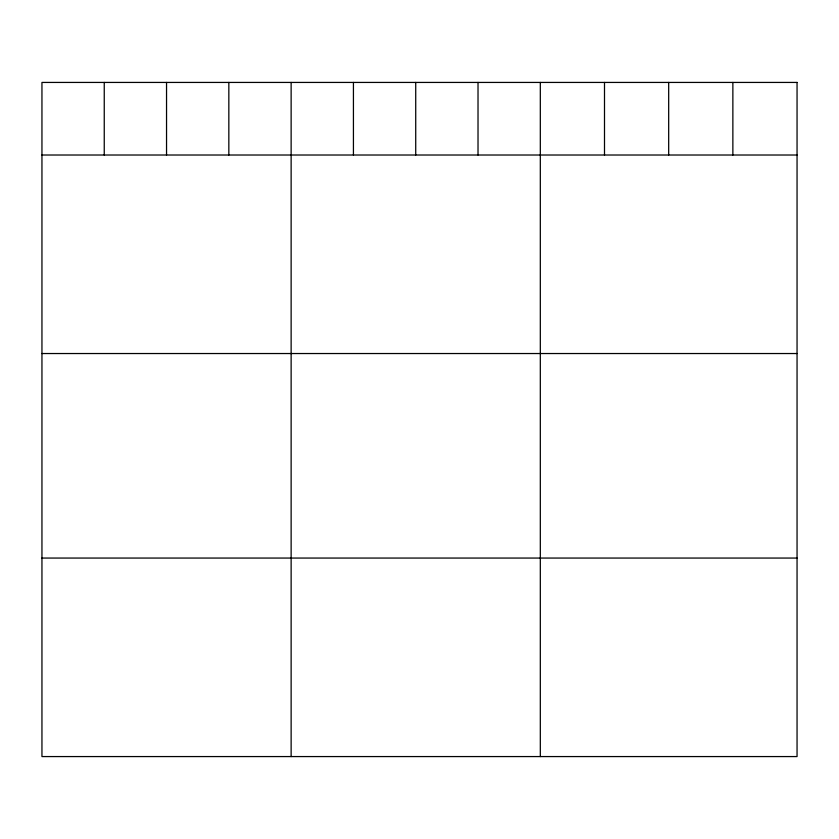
<?xml version="1.0" encoding="UTF-8"?>
<svg xmlns="http://www.w3.org/2000/svg" width="839" height="839" viewBox="0 0 839 839"><rect width="100%" height="100%" fill="white"/><g stroke="black" fill="none" stroke-linecap="round" stroke-linejoin="round"><path stroke-width="1.26" d="M41.95 155.016L797.05 155.016M41.95 353.534L797.05 353.534M41.95 558.061L797.05 558.061M732.866 82.432L732.866 155.016M668.683 82.432L668.683 155.016M604.5 82.432L604.5 155.016M540.316 82.432L540.316 756.568M478.02 82.432L478.02 155.016M415.724 82.432L415.724 155.016M353.429 82.432L353.429 155.016M291.133 82.432L291.133 756.568M228.837 82.432L228.837 155.016M166.542 82.432L166.542 155.016M104.246 82.432L104.246 155.016M797.05 82.432L41.95 82.432L41.95 756.568L797.05 756.568L797.05 82.432"/></g></svg>
